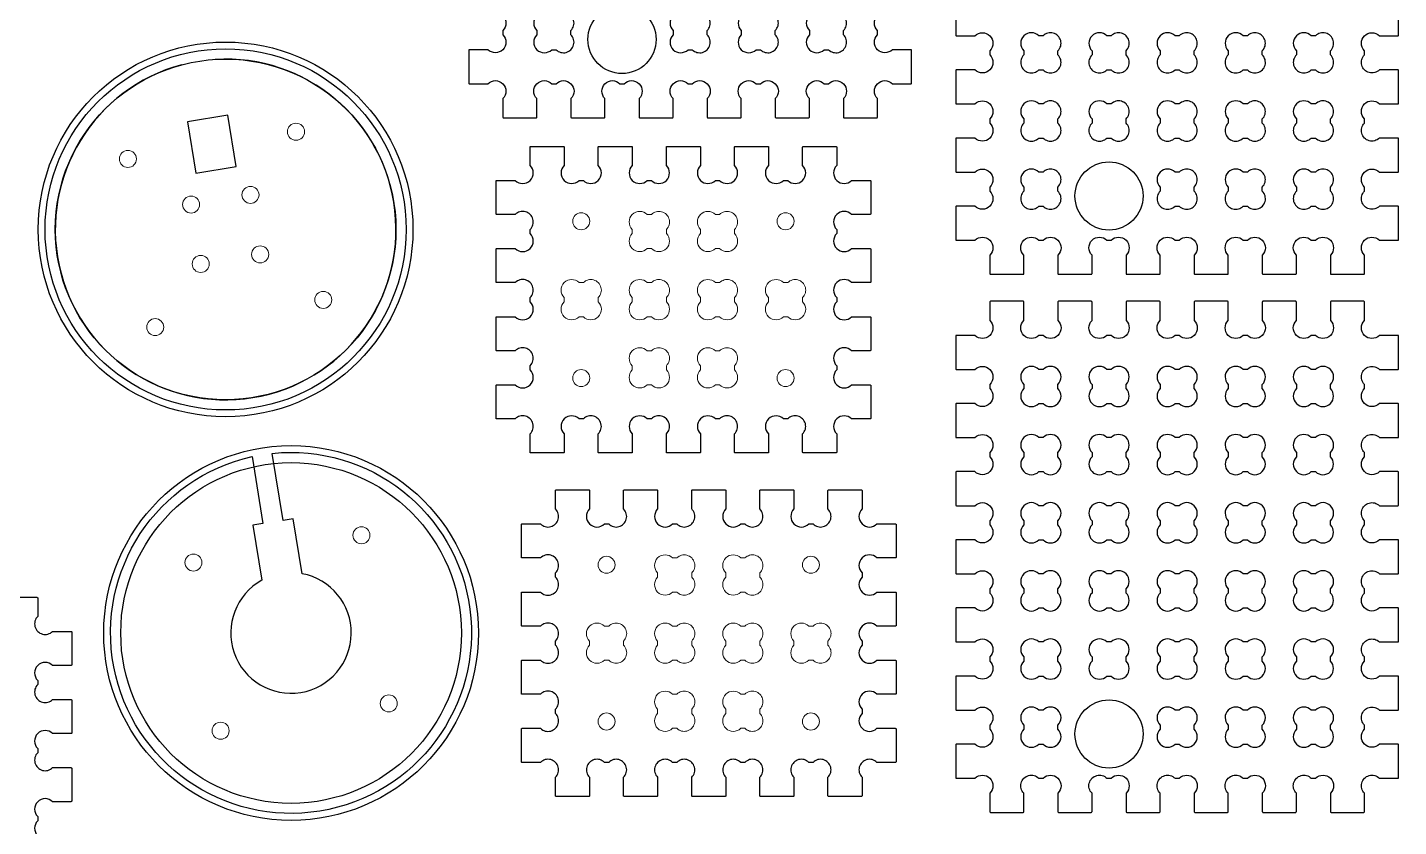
# Model space of a CAD drawing. Header units: millimetres. Extents: x -127 to 554, y -606 to 1045.
# Drawn here: x 197.7 to 399, y 246.5 to 363.8 of the extents above; entities that cross this region are included whole.
import ezdxf

# ---------------------------------------------------------------- set-up
doc = ezdxf.new("R2010")
doc.units = ezdxf.units.MM
doc.layers.get('0').update_dxf_attribs({"lineweight": 25})
doc.layers.add('grav1.5mm', color=4, linetype='Continuous')
doc.layers.add('grav2.5mm', color=3, linetype='Continuous')
doc.layers.add('holes', color=1, linetype='Continuous', lineweight=0)

# ---------------------------------------------------------------- blocks, each defined once
blk = doc.blocks.new('*U22')
at = {"flags": 128}
blk.add_lwpolyline([(-22.5, 19.69), (-22.5, 22.4, -0.414214), (-22.4, 22.5), (-17.6, 22.5, -0.414214), (-17.5, 22.4), (-17.5, 19.69, 1), (-15.31, 17.5), (-14.69, 17.5, 1), (-12.5, 19.69), (-12.5, 22.4, -0.414214), (-12.4, 22.5), (-7.6, 22.5, -0.414214), (-7.5, 22.4), (-7.5, 19.69, 1), (-5.31, 17.5), (-4.69, 17.5, 1), (-2.5, 19.69), (-2.5, 22.4, -0.414214), (-2.4, 22.5), (2.4, 22.5, -0.414214), (2.5, 22.4), (2.5, 19.69, 1), (4.69, 17.5), (5.31, 17.5, 1), (7.5, 19.69), (7.5, 22.4, -0.414214), (7.6, 22.5), (12.4, 22.5, -0.414214), (12.5, 22.4), (12.5, 19.69, 1), (14.69, 17.5), (15.31, 17.5, 1), (17.5, 19.69), (17.5, 22.4, -0.414214), (17.6, 22.5), (22.4, 22.5, -0.414214), (22.5, 22.4), (22.5, 19.69, 1), (24.69, 17.5), (27.4, 17.5, -0.414214), (27.5, 17.4), (27.5, 12.6, -0.414214), (27.4, 12.5), (24.69, 12.5, 1), (22.5, 10.31), (22.5, 9.69, 1), (24.69, 7.5), (27.4, 7.5, -0.414214), (27.5, 7.4), (27.5, 2.6, -0.414214), (27.4, 2.5), (24.69, 2.5, 1), (22.5, 0.31), (22.5, -0.31, 1), (24.69, -2.5), (27.4, -2.5, -0.414214), (27.5, -2.6), (27.5, -7.4, -0.414214), (27.4, -7.5), (24.69, -7.5, 1), (22.5, -9.69), (22.5, -10.31, 1), (24.69, -12.5), (27.4, -12.5, -0.414214), (27.5, -12.6), (27.5, -17.4, -0.414214), (27.4, -17.5), (24.69, -17.5, 1), (22.5, -19.69), (22.5, -22.4, -0.414214), (22.4, -22.5), (17.6, -22.5, -0.414214), (17.5, -22.4), (17.5, -19.69, 1), (15.31, -17.5), (14.69, -17.5, 1), (12.5, -19.69), (12.5, -22.4, -0.414214), (12.4, -22.5), (7.6, -22.5, -0.414214), (7.5, -22.4), (7.5, -19.69, 1), (5.31, -17.5), (4.69, -17.5, 1), (2.5, -19.69), (2.5, -22.4, -0.414214), (2.4, -22.5), (-2.4, -22.5, -0.414214), (-2.5, -22.4), (-2.5, -19.69, 1), (-4.69, -17.5), (-5.31, -17.5, 1), (-7.5, -19.69), (-7.5, -22.4, -0.414214), (-7.6, -22.5), (-12.4, -22.5, -0.414214), (-12.5, -22.4), (-12.5, -19.69, 1), (-14.69, -17.5), (-15.31, -17.5, 1), (-17.5, -19.69), (-17.5, -22.4, -0.414214), (-17.6, -22.5), (-22.4, -22.5, -0.414214), (-22.5, -22.4), (-22.5, -19.69, 1), (-24.69, -17.5), (-27.4, -17.5, -0.414214), (-27.5, -17.4), (-27.5, -12.6, -0.414214), (-27.4, -12.5), (-24.69, -12.5, 1), (-22.5, -10.31), (-22.5, -9.69, 1), (-24.69, -7.5), (-27.4, -7.5, -0.414214), (-27.5, -7.4), (-27.5, -2.6, -0.414214), (-27.4, -2.5), (-24.69, -2.5, 1), (-22.5, -0.31), (-22.5, 0.31, 1), (-24.69, 2.5), (-27.4, 2.5, -0.414214), (-27.5, 2.6), (-27.5, 7.4, -0.414214), (-27.4, 7.5), (-24.69, 7.5, 1), (-22.5, 9.69), (-22.5, 10.31, 1), (-24.69, 12.5), (-27.4, 12.5, -0.414214), (-27.5, 12.6), (-27.5, 17.4, -0.414214), (-27.4, 17.5), (-24.69, 17.5, 1), (-22.5, 19.69)], format="xyb", dxfattribs=at)
at = {"layer": 'holes', "flags": 128}
for points in [[(-12.5, 10.31), (-11.82, 10.99, 1), (-14.01, 13.18), (-14.69, 12.5), (-15.31, 12.5, 1), (-17.5, 10.31), (-17.5, 9.69), (-18.18, 9.01, 1), (-15.99, 6.82), (-15.31, 7.5), (-14.69, 7.5, 1), (-12.5, 9.69), (-12.5, 10.31)], [(-2.5, 10.31), (-1.82, 10.99, 1), (-4.01, 13.18), (-4.69, 12.5), (-5.31, 12.5, 1), (-7.5, 10.31), (-7.5, 9.69), (-8.18, 9.01, 1), (-5.99, 6.82), (-5.31, 7.5), (-4.69, 7.5, 1), (-2.5, 9.69), (-2.5, 10.31)], [(7.5, 10.31), (8.18, 10.99, 1), (5.99, 13.18), (5.31, 12.5), (4.69, 12.5, 1), (2.5, 10.31), (2.5, 9.69), (1.82, 9.01, 1), (4.01, 6.82), (4.69, 7.5), (5.31, 7.5, 1), (7.5, 9.69), (7.5, 10.31)], [(17.5, 10.31), (18.18, 10.99, 1), (15.99, 13.18), (15.31, 12.5), (14.69, 12.5, 1), (12.5, 10.31), (12.5, 9.69), (11.82, 9.01, 1), (14.01, 6.82), (14.69, 7.5), (15.31, 7.5, 1), (17.5, 9.69), (17.5, 10.31)], [(-12.5, 0.31), (-11.82, 0.99, 1), (-14.01, 3.18), (-14.69, 2.5), (-15.31, 2.5, 1), (-17.5, 0.31), (-17.5, -0.31), (-18.18, -0.99, 1), (-15.99, -3.18), (-15.31, -2.5), (-14.69, -2.5, 1), (-12.5, -0.31), (-12.5, 0.31)], [(-2.5, 0.31), (-1.82, 0.99, 1), (-4.01, 3.18), (-4.69, 2.5), (-5.31, 2.5, 1), (-7.5, 0.31), (-7.5, -0.31), (-8.18, -0.99, 1), (-5.99, -3.18), (-5.31, -2.5), (-4.69, -2.5, 1), (-2.5, -0.31), (-2.5, 0.31)], [(7.5, 0.31), (8.18, 0.99, 1), (5.99, 3.18), (5.31, 2.5), (4.69, 2.5, 1), (2.5, 0.31), (2.5, -0.31), (1.82, -0.99, 1), (4.01, -3.18), (4.69, -2.5), (5.31, -2.5, 1), (7.5, -0.31), (7.5, 0.31)], [(17.5, 0.31), (18.18, 0.99, 1), (15.99, 3.18), (15.31, 2.5), (14.69, 2.5, 1), (12.5, 0.31), (12.5, -0.31), (11.82, -0.99, 1), (14.01, -3.18), (14.69, -2.5), (15.31, -2.5, 1), (17.5, -0.31), (17.5, 0.31)], [(-12.5, -9.69), (-11.82, -9.01, 1), (-14.01, -6.82), (-14.69, -7.5), (-15.31, -7.5, 1), (-17.5, -9.69), (-17.5, -10.31), (-18.18, -10.99, 1), (-15.99, -13.18), (-15.31, -12.5), (-14.69, -12.5, 1), (-12.5, -10.31), (-12.5, -9.69)], [(-2.5, -9.69), (-1.82, -9.01, 1), (-4.01, -6.82), (-4.69, -7.5), (-5.31, -7.5, 1), (-7.5, -9.69), (-7.5, -10.31), (-8.18, -10.99, 1), (-5.99, -13.18), (-5.31, -12.5), (-4.69, -12.5, 1), (-2.5, -10.31), (-2.5, -9.69)], [(7.5, -9.69), (8.18, -9.01, 1), (5.99, -6.82), (5.31, -7.5), (4.69, -7.5, 1), (2.5, -9.69), (2.5, -10.31), (1.82, -10.99, 1), (4.01, -13.18), (4.69, -12.5), (5.31, -12.5, 1), (7.5, -10.31), (7.5, -9.69)], [(17.5, -9.69), (18.18, -9.01, 1), (15.99, -6.82), (15.31, -7.5), (14.69, -7.5, 1), (12.5, -9.69), (12.5, -10.31), (11.82, -10.99, 1), (14.01, -13.18), (14.69, -12.5), (15.31, -12.5, 1), (17.5, -10.31), (17.5, -9.69)]]:
    blk.add_lwpolyline(points, format="xyb", dxfattribs=at)
blk = doc.blocks.new('*U23')
at = {"color": 0, "linetype": 'ByBlock', "lineweight": -2, "transparency": 16777216}
for p in [(0, 93.49), (0, 46.74), (0, 0)]:
    blk.add_blockref('*U22', p, dxfattribs=at)
blk = doc.blocks.new('*U37')
at = {"flags": 128}
for points in [[(12.5, -37.4, 0.414214), (12.6, -37.5), (17.4, -37.5, 0.414214), (17.5, -37.4), (17.5, -34.69, -1), (19.69, -32.5), (20.31, -32.5, -1), (22.5, -34.69), (22.5, -37.4, 0.414214), (22.6, -37.5), (27.4, -37.5, 0.414214), (27.5, -37.4), (27.5, -34.69, -1), (29.69, -32.5), (32.4, -32.5, 0.414214), (32.5, -32.4), (32.5, -27.6, 0.414214), (32.4, -27.5), (29.69, -27.5, -1), (27.5, -25.31), (27.5, -24.69, -1), (29.69, -22.5), (32.4, -22.5, 0.414214), (32.5, -22.4), (32.5, -17.6, 0.414214), (32.4, -17.5), (29.69, -17.5, -1), (27.5, -15.31), (27.5, -14.69, -1), (29.69, -12.5), (32.4, -12.5, 0.414214), (32.5, -12.4), (32.5, -7.6, 0.414214), (32.4, -7.5), (29.69, -7.5, -1), (27.5, -5.31), (27.5, -4.69, -1), (29.69, -2.5), (32.4, -2.5, 0.414214), (32.5, -2.4), (32.5, 2.4, 0.414214), (32.4, 2.5), (29.69, 2.5, -1), (27.5, 4.69), (27.5, 5.31, -1), (29.69, 7.5), (32.4, 7.5, 0.414214), (32.5, 7.6), (32.5, 12.4, 0.414214), (32.4, 12.5), (29.69, 12.5, -1), (27.5, 14.69), (27.5, 15.31, -1), (29.69, 17.5), (32.4, 17.5, 0.414214), (32.5, 17.6), (32.5, 22.4, 0.414214), (32.4, 22.5), (29.69, 22.5, -1), (27.5, 24.69), (27.5, 25.31, -1), (29.69, 27.5), (32.4, 27.5, 0.414214), (32.5, 27.6), (32.5, 32.4, 0.414214), (32.4, 32.5), (29.69, 32.5, -1), (27.5, 34.69), (27.5, 37.4, 0.414214), (27.4, 37.5), (22.6, 37.5, 0.414214), (22.5, 37.4), (22.5, 34.69, -1), (20.31, 32.5), (19.69, 32.5, -1), (17.5, 34.69), (17.5, 37.4, 0.414214), (17.4, 37.5), (12.6, 37.5, 0.414214), (12.5, 37.4), (12.5, 34.69, -1), (10.31, 32.5), (9.69, 32.5, -1), (7.5, 34.69), (7.5, 37.4, 0.414214), (7.4, 37.5), (2.6, 37.5, 0.414214), (2.5, 37.4), (2.5, 34.69, -1), (0.31, 32.5), (-0.31, 32.5, -1), (-2.5, 34.69), (-2.5, 37.4, 0.414214), (-2.6, 37.5), (-7.4, 37.5, 0.414214), (-7.5, 37.4), (-7.5, 34.69, -1), (-9.69, 32.5), (-10.31, 32.5, -1), (-12.5, 34.69), (-12.5, 37.4, 0.414214), (-12.6, 37.5), (-17.4, 37.5, 0.414214), (-17.5, 37.4), (-17.5, 34.69, -1), (-19.69, 32.5), (-20.31, 32.5, -1), (-22.5, 34.69), (-22.5, 37.4, 0.414214), (-22.6, 37.5), (-27.4, 37.5, 0.414214), (-27.5, 37.4), (-27.5, 34.69, -1), (-29.69, 32.5), (-32.4, 32.5, 0.414214), (-32.5, 32.4), (-32.5, 27.6, 0.414214), (-32.4, 27.5), (-29.69, 27.5, -1), (-27.5, 25.31), (-27.5, 24.69, -1), (-29.69, 22.5), (-32.4, 22.5, 0.414214), (-32.5, 22.4), (-32.5, 17.6, 0.414214), (-32.4, 17.5), (-29.69, 17.5, -1), (-27.5, 15.31), (-27.5, 14.69, -1), (-29.69, 12.5), (-32.4, 12.5, 0.414214), (-32.5, 12.4), (-32.5, 7.6, 0.414214), (-32.4, 7.5), (-29.69, 7.5, -1), (-27.5, 5.31), (-27.5, 4.69, -1), (-29.69, 2.5), (-32.4, 2.5, 0.414214), (-32.5, 2.4), (-32.5, -2.4, 0.414214), (-32.4, -2.5), (-29.69, -2.5, -1), (-27.5, -4.69), (-27.5, -5.31, -1), (-29.69, -7.5), (-32.4, -7.5, 0.414214), (-32.5, -7.6), (-32.5, -12.4, 0.414214), (-32.4, -12.5), (-29.69, -12.5, -1), (-27.5, -14.69), (-27.5, -15.31, -1), (-29.69, -17.5), (-32.4, -17.5, 0.414214), (-32.5, -17.6), (-32.5, -22.4, 0.414214), (-32.4, -22.5), (-29.69, -22.5, -1), (-27.5, -24.69), (-27.5, -25.31, -1), (-29.69, -27.5), (-32.4, -27.5, 0.414214), (-32.5, -27.6), (-32.5, -32.4, 0.414214), (-32.4, -32.5), (-29.69, -32.5, -1), (-27.5, -34.69), (-27.5, -37.4, 0.414214), (-27.4, -37.5), (-22.6, -37.5, 0.414214), (-22.5, -37.4), (-22.5, -34.69, -1), (-20.31, -32.5), (-19.69, -32.5, -1), (-17.5, -34.69), (-17.5, -37.4, 0.414214), (-17.4, -37.5), (-12.6, -37.5, 0.414214), (-12.5, -37.4), (-12.5, -34.69, -1), (-10.31, -32.5), (-9.69, -32.5, -1), (-7.5, -34.69), (-7.5, -37.4, 0.414214), (-7.4, -37.5), (-2.6, -37.5, 0.414214), (-2.5, -37.4), (-2.5, -34.69, -1), (-0.31, -32.5), (0.31, -32.5, -1), (2.5, -34.69), (2.5, -37.4, 0.414214), (2.6, -37.5), (7.4, -37.5, 0.414214), (7.5, -37.4), (7.5, -34.69, -1), (9.69, -32.5), (10.31, -32.5, -1), (12.5, -34.69), (12.5, -37.4)], [(-19.69, 22.5, 1), (-17.5, 24.69), (-17.5, 25.31, 1), (-19.69, 27.5), (-20.31, 27.5, 1), (-22.5, 25.31), (-22.5, 24.69, 1), (-20.31, 22.5), (-19.69, 22.5)], [(-9.69, 22.5, 1), (-7.5, 24.69), (-7.5, 25.31, 1), (-9.69, 27.5), (-10.31, 27.5, 1), (-12.5, 25.31), (-12.5, 24.69, 1), (-10.31, 22.5), (-9.69, 22.5)], [(0.31, 22.5, 1), (2.5, 24.69), (2.5, 25.31, 1), (0.31, 27.5), (-0.31, 27.5, 1), (-2.5, 25.31), (-2.5, 24.69, 1), (-0.31, 22.5), (0.31, 22.5)], [(10.31, 22.5, 1), (12.5, 24.69), (12.5, 25.31, 1), (10.31, 27.5), (9.69, 27.5, 1), (7.5, 25.31), (7.5, 24.69, 1), (9.69, 22.5), (10.31, 22.5)], [(20.31, 22.5, 1), (22.5, 24.69), (22.5, 25.31, 1), (20.31, 27.5), (19.69, 27.5, 1), (17.5, 25.31), (17.5, 24.69, 1), (19.69, 22.5), (20.31, 22.5)], [(-19.69, 12.5, 1), (-17.5, 14.69), (-17.5, 15.31, 1), (-19.69, 17.5), (-20.31, 17.5, 1), (-22.5, 15.31), (-22.5, 14.69, 1), (-20.31, 12.5), (-19.69, 12.5)], [(-9.69, 12.5, 1), (-7.5, 14.69), (-7.5, 15.31, 1), (-9.69, 17.5), (-10.31, 17.5, 1), (-12.5, 15.31), (-12.5, 14.69, 1), (-10.31, 12.5), (-9.69, 12.5)], [(0.31, 12.5, 1), (2.5, 14.69), (2.5, 15.31, 1), (0.31, 17.5), (-0.31, 17.5, 1), (-2.5, 15.31), (-2.5, 14.69, 1), (-0.31, 12.5), (0.31, 12.5)], [(10.31, 12.5, 1), (12.5, 14.69), (12.5, 15.31, 1), (10.31, 17.5), (9.69, 17.5, 1), (7.5, 15.31), (7.5, 14.69, 1), (9.69, 12.5), (10.31, 12.5)], [(20.31, 12.5, 1), (22.5, 14.69), (22.5, 15.31, 1), (20.31, 17.5), (19.69, 17.5, 1), (17.5, 15.31), (17.5, 14.69, 1), (19.69, 12.5), (20.31, 12.5)], [(-19.69, 2.5, 1), (-17.5, 4.69), (-17.5, 5.31, 1), (-19.69, 7.5), (-20.31, 7.5, 1), (-22.5, 5.31), (-22.5, 4.69, 1), (-20.31, 2.5), (-19.69, 2.5)], [(-9.69, 2.5, 1), (-7.5, 4.69), (-7.5, 5.31, 1), (-9.69, 7.5), (-10.31, 7.5, 1), (-12.5, 5.31), (-12.5, 4.69, 1), (-10.31, 2.5), (-9.69, 2.5)], [(0.31, 2.5, 1), (2.5, 4.69), (2.5, 5.31, 1), (0.31, 7.5), (-0.31, 7.5, 1), (-2.5, 5.31), (-2.5, 4.69, 1), (-0.31, 2.5), (0.31, 2.5)], [(10.31, 2.5, 1), (12.5, 4.69), (12.5, 5.31, 1), (10.31, 7.5), (9.69, 7.5, 1), (7.5, 5.31), (7.5, 4.69, 1), (9.69, 2.5), (10.31, 2.5)], [(20.31, 2.5, 1), (22.5, 4.69), (22.5, 5.31, 1), (20.31, 7.5), (19.69, 7.5, 1), (17.5, 5.31), (17.5, 4.69, 1), (19.69, 2.5), (20.31, 2.5)], [(-19.69, -7.5, 1), (-17.5, -5.31), (-17.5, -4.69, 1), (-19.69, -2.5), (-20.31, -2.5, 1), (-22.5, -4.69), (-22.5, -5.31, 1), (-20.31, -7.5), (-19.69, -7.5)], [(-9.69, -7.5, 1), (-7.5, -5.31), (-7.5, -4.69, 1), (-9.69, -2.5), (-10.31, -2.5, 1), (-12.5, -4.69), (-12.5, -5.31, 1), (-10.31, -7.5), (-9.69, -7.5)], [(0.31, -7.5, 1), (2.5, -5.31), (2.5, -4.69, 1), (0.31, -2.5), (-0.31, -2.5, 1), (-2.5, -4.69), (-2.5, -5.31, 1), (-0.31, -7.5), (0.31, -7.5)], [(10.31, -7.5, 1), (12.5, -5.31), (12.5, -4.69, 1), (10.31, -2.5), (9.69, -2.5, 1), (7.5, -4.69), (7.5, -5.31, 1), (9.69, -7.5), (10.31, -7.5)], [(20.31, -7.5, 1), (22.5, -5.31), (22.5, -4.69, 1), (20.31, -2.5), (19.69, -2.5, 1), (17.5, -4.69), (17.5, -5.31, 1), (19.69, -7.5), (20.31, -7.5)], [(-19.69, -17.5, 1), (-17.5, -15.31), (-17.5, -14.69, 1), (-19.69, -12.5), (-20.31, -12.5, 1), (-22.5, -14.69), (-22.5, -15.31, 1), (-20.31, -17.5), (-19.69, -17.5)], [(-9.69, -17.5, 1), (-7.5, -15.31), (-7.5, -14.69, 1), (-9.69, -12.5), (-10.31, -12.5, 1), (-12.5, -14.69), (-12.5, -15.31, 1), (-10.31, -17.5), (-9.69, -17.5)], [(0.31, -17.5, 1), (2.5, -15.31), (2.5, -14.69, 1), (0.31, -12.5), (-0.31, -12.5, 1), (-2.5, -14.69), (-2.5, -15.31, 1), (-0.31, -17.5), (0.31, -17.5)], [(10.31, -17.5, 1), (12.5, -15.31), (12.5, -14.69, 1), (10.31, -12.5), (9.69, -12.5, 1), (7.5, -14.69), (7.5, -15.31, 1), (9.69, -17.5), (10.31, -17.5)], [(20.31, -17.5, 1), (22.5, -15.31), (22.5, -14.69, 1), (20.31, -12.5), (19.69, -12.5, 1), (17.5, -14.69), (17.5, -15.31, 1), (19.69, -17.5), (20.31, -17.5)], [(-19.69, -27.5, 1), (-17.5, -25.31), (-17.5, -24.69, 1), (-19.69, -22.5), (-20.31, -22.5, 1), (-22.5, -24.69), (-22.5, -25.31, 1), (-20.31, -27.5), (-19.69, -27.5)], [(0.31, -27.5, 1), (2.5, -25.31), (2.5, -24.69, 1), (0.31, -22.5), (-0.31, -22.5, 1), (-2.5, -24.69), (-2.5, -25.31, 1), (-0.31, -27.5), (0.31, -27.5)], [(10.31, -27.5, 1), (12.5, -25.31), (12.5, -24.69, 1), (10.31, -22.5), (9.69, -22.5, 1), (7.5, -24.69), (7.5, -25.31, 1), (9.69, -27.5), (10.31, -27.5)], [(20.31, -27.5, 1), (22.5, -25.31), (22.5, -24.69, 1), (20.31, -22.5), (19.69, -22.5, 1), (17.5, -24.69), (17.5, -25.31, 1), (19.69, -27.5), (20.31, -27.5)]]:
    blk.add_lwpolyline(points, format="xyb", dxfattribs=at)
blk.add_circle((-10, -26), 5)
blk = doc.blocks.new('*U38')
at = {"color": 0, "linetype": 'ByBlock', "lineweight": -2, "transparency": 16777216}
blk.add_blockref('*U37', (0, 0), dxfattribs=at)

msp = doc.modelspace()

# ---------------------------------------------------------------- linework, layer by layer
at = {"flags": 128}
for points in [[(333.95, 367.49), (333.95, 362.69, 0.414214), (334.05, 362.59), (336.76, 362.59, -1), (338.95, 360.4), (338.95, 359.79, -1), (336.76, 357.59), (334.05, 357.59, 0.414214), (333.95, 357.49), (333.95, 352.69, 0.414214), (334.05, 352.59), (336.76, 352.59, -1), (338.95, 350.4), (338.95, 349.79, -1), (336.76, 347.59), (334.05, 347.59, 0.414214), (333.95, 347.49), (333.95, 342.69, 0.414214), (334.05, 342.59), (336.76, 342.59, -1), (338.95, 340.4), (338.95, 339.79, -1), (336.76, 337.59), (334.05, 337.59, 0.414214), (333.95, 337.49), (333.95, 332.69, 0.414214), (334.05, 332.59), (336.76, 332.59, -1), (338.95, 330.4), (338.95, 327.69, 0.414214), (339.05, 327.59), (343.85, 327.59, 0.414214), (343.95, 327.69), (343.95, 330.4, -1), (346.14, 332.59), (346.76, 332.59, -1), (348.95, 330.4), (348.95, 327.69, 0.414214), (349.05, 327.59), (353.85, 327.59, 0.414214), (353.95, 327.69), (353.95, 330.4, -1), (356.14, 332.59), (356.76, 332.59, -1), (358.95, 330.4), (358.95, 327.69, 0.414214), (359.05, 327.59), (363.85, 327.59, 0.414214), (363.95, 327.69), (363.95, 330.4, -1), (366.14, 332.59), (366.76, 332.59, -1), (368.95, 330.4), (368.95, 327.69, 0.414214), (369.05, 327.59), (373.85, 327.59, 0.414214), (373.95, 327.69), (373.95, 330.4, -1), (376.14, 332.59), (376.76, 332.59, -1), (378.95, 330.4), (378.95, 327.69)], [(378.95, 327.69, 0.414214), (379.05, 327.59), (383.85, 327.59, 0.414214), (383.95, 327.69), (383.95, 330.4, -1), (386.14, 332.59), (386.76, 332.59, -1), (388.95, 330.4), (388.95, 327.69, 0.414214), (389.05, 327.59), (393.85, 327.59, 0.414214), (393.95, 327.69), (393.95, 330.4, -1), (396.14, 332.59), (398.85, 332.59, 0.414214), (398.95, 332.69), (398.95, 337.49, 0.414214), (398.85, 337.59), (396.14, 337.59, -1), (393.95, 339.79), (393.95, 340.4, -1), (396.14, 342.59), (398.85, 342.59, 0.414214), (398.95, 342.69), (398.95, 347.49, 0.414214), (398.85, 347.59), (396.14, 347.59, -1), (393.95, 349.79), (393.95, 350.4, -1), (396.14, 352.59), (398.85, 352.59, 0.414214), (398.95, 352.69), (398.95, 357.49, 0.414214), (398.85, 357.59), (396.14, 357.59, -1), (393.95, 359.79), (393.95, 360.4, -1), (396.14, 362.59), (398.85, 362.59, 0.414214), (398.95, 362.69), (398.95, 367.49, 0.414214)], [(346.76, 357.59, 1), (348.95, 359.79), (348.95, 360.4, 1), (346.76, 362.59), (346.14, 362.59, 1), (343.95, 360.4), (343.95, 359.79, 1), (346.14, 357.59), (346.76, 357.59)], [(356.76, 357.59, 1), (358.95, 359.79), (358.95, 360.4, 1), (356.76, 362.59), (356.14, 362.59, 1), (353.95, 360.4), (353.95, 359.79, 1), (356.14, 357.59), (356.76, 357.59)], [(366.76, 357.59, 1), (368.95, 359.79), (368.95, 360.4, 1), (366.76, 362.59), (366.14, 362.59, 1), (363.95, 360.4), (363.95, 359.79, 1), (366.14, 357.59), (366.76, 357.59)], [(376.76, 357.59, 1), (378.95, 359.79), (378.95, 360.4, 1), (376.76, 362.59), (376.14, 362.59, 1), (373.95, 360.4), (373.95, 359.79, 1), (376.14, 357.59), (376.76, 357.59)], [(386.76, 357.59, 1), (388.95, 359.79), (388.95, 360.4, 1), (386.76, 362.59), (386.14, 362.59, 1), (383.95, 360.4), (383.95, 359.79, 1), (386.14, 357.59), (386.76, 357.59)], [(346.76, 347.59, 1), (348.95, 349.79), (348.95, 350.4, 1), (346.76, 352.59), (346.14, 352.59, 1), (343.95, 350.4), (343.95, 349.79, 1), (346.14, 347.59), (346.76, 347.59)], [(356.76, 347.59, 1), (358.95, 349.79), (358.95, 350.4, 1), (356.76, 352.59), (356.14, 352.59, 1), (353.95, 350.4), (353.95, 349.79, 1), (356.14, 347.59), (356.76, 347.59)], [(366.76, 347.59, 1), (368.95, 349.79), (368.95, 350.4, 1), (366.76, 352.59), (366.14, 352.59, 1), (363.95, 350.4), (363.95, 349.79, 1), (366.14, 347.59), (366.76, 347.59)], [(376.76, 347.59, 1), (378.95, 349.79), (378.95, 350.4, 1), (376.76, 352.59), (376.14, 352.59, 1), (373.95, 350.4), (373.95, 349.79, 1), (376.14, 347.59), (376.76, 347.59)], [(386.76, 347.59, 1), (388.95, 349.79), (388.95, 350.4, 1), (386.76, 352.59), (386.14, 352.59, 1), (383.95, 350.4), (383.95, 349.79, 1), (386.14, 347.59), (386.76, 347.59)], [(271.47, 343.56), (271.47, 346.27, -0.414214), (271.57, 346.37), (276.37, 346.37, -0.414214), (276.47, 346.27), (276.47, 343.56, 1), (278.66, 341.37), (279.28, 341.37, 1), (281.47, 343.56), (281.47, 346.27, -0.414214), (281.57, 346.37), (286.37, 346.37, -0.414214), (286.47, 346.27), (286.47, 343.56, 1), (288.66, 341.37), (289.28, 341.37, 1), (291.47, 343.56), (291.47, 346.27, -0.414214), (291.57, 346.37), (296.37, 346.37, -0.414214), (296.47, 346.27), (296.47, 343.56, 1), (298.66, 341.37), (299.28, 341.37, 1), (301.47, 343.56), (301.47, 346.27, -0.414214), (301.57, 346.37), (306.37, 346.37, -0.414214), (306.47, 346.27), (306.47, 343.56, 1), (308.66, 341.37), (309.28, 341.37, 1), (311.47, 343.56), (311.47, 346.27, -0.414214), (311.57, 346.37), (316.37, 346.37, -0.414214), (316.47, 346.27), (316.47, 343.56, 1), (318.66, 341.37), (321.37, 341.37, -0.414214), (321.47, 341.27), (321.47, 336.47, -0.414214), (321.37, 336.37), (318.66, 336.37, 1), (316.47, 334.18), (316.47, 333.56, 1), (318.66, 331.37), (321.37, 331.37, -0.414214), (321.47, 331.27), (321.47, 326.47, -0.414214), (321.37, 326.37), (318.66, 326.37, 1), (316.47, 324.18), (316.47, 323.56, 1), (318.66, 321.37), (321.37, 321.37, -0.414214), (321.47, 321.27), (321.47, 316.47, -0.414214), (321.37, 316.37), (318.66, 316.37, 1), (316.47, 314.18), (316.47, 313.56, 1), (318.66, 311.37), (321.37, 311.37, -0.414214), (321.47, 311.27), (321.47, 306.47, -0.414214), (321.37, 306.37), (318.66, 306.37, 1), (316.47, 304.18), (316.47, 301.47, -0.414214), (316.37, 301.37), (311.57, 301.37, -0.414214), (311.47, 301.47), (311.47, 304.18, 1), (309.28, 306.37), (308.66, 306.37, 1), (306.47, 304.18), (306.47, 301.47, -0.414214), (306.37, 301.37), (301.57, 301.37, -0.414214), (301.47, 301.47), (301.47, 304.18, 1), (299.28, 306.37), (298.66, 306.37, 1), (296.47, 304.18), (296.47, 301.47, -0.414214), (296.37, 301.37), (291.57, 301.37, -0.414214), (291.47, 301.47), (291.47, 304.18, 1), (289.28, 306.37), (288.66, 306.37, 1), (286.47, 304.18), (286.47, 301.47, -0.414214), (286.37, 301.37), (281.57, 301.37, -0.414214), (281.47, 301.47), (281.47, 304.18, 1), (279.28, 306.37), (278.66, 306.37, 1), (276.47, 304.18), (276.47, 301.47, -0.414214), (276.37, 301.37), (271.57, 301.37, -0.414214), (271.47, 301.47), (271.47, 304.18, 1), (269.28, 306.37), (266.57, 306.37, -0.414214), (266.47, 306.47), (266.47, 311.27, -0.414214), (266.57, 311.37), (269.28, 311.37, 1), (271.47, 313.56), (271.47, 314.18, 1), (269.28, 316.37), (266.57, 316.37, -0.414214), (266.47, 316.47), (266.47, 321.27, -0.414214), (266.57, 321.37), (269.28, 321.37, 1), (271.47, 323.56), (271.47, 324.18, 1), (269.28, 326.37), (266.57, 326.37, -0.414214), (266.47, 326.47), (266.47, 331.27, -0.414214), (266.57, 331.37), (269.28, 331.37, 1), (271.47, 333.56), (271.47, 334.18, 1), (269.28, 336.37), (266.57, 336.37, -0.414214), (266.47, 336.47), (266.47, 341.27, -0.414214), (266.57, 341.37), (269.28, 341.37, 1), (271.47, 343.56)], [(346.76, 337.59, 1), (348.95, 339.79), (348.95, 340.4, 1), (346.76, 342.59), (346.14, 342.59, 1), (343.95, 340.4), (343.95, 339.79, 1), (346.14, 337.59), (346.76, 337.59)], [(366.76, 337.59, 1), (368.95, 339.79), (368.95, 340.4, 1), (366.76, 342.59), (366.14, 342.59, 1), (363.95, 340.4), (363.95, 339.79, 1), (366.14, 337.59), (366.76, 337.59)], [(376.76, 337.59, 1), (378.95, 339.79), (378.95, 340.4, 1), (376.76, 342.59), (376.14, 342.59, 1), (373.95, 340.4), (373.95, 339.79, 1), (376.14, 337.59), (376.76, 337.59)], [(386.76, 337.59, 1), (388.95, 339.79), (388.95, 340.4, 1), (386.76, 342.59), (386.14, 342.59, 1), (383.95, 340.4), (383.95, 339.79, 1), (386.14, 337.59), (386.76, 337.59)], [(378.95, 248.73, 0.414214), (379.05, 248.63), (383.85, 248.63, 0.414214), (383.95, 248.73), (383.95, 251.43, -1), (386.14, 253.63), (386.76, 253.63, -1), (388.95, 251.43), (388.95, 248.73, 0.414214), (389.05, 248.63), (393.85, 248.63, 0.414214), (393.95, 248.73), (393.95, 251.43, -1), (396.14, 253.63), (398.85, 253.63, 0.414214), (398.95, 253.73), (398.95, 258.53, 0.414214), (398.85, 258.63), (396.14, 258.63, -1), (393.95, 260.82), (393.95, 261.43, -1), (396.14, 263.63), (398.85, 263.63, 0.414214), (398.95, 263.73), (398.95, 268.53, 0.414214), (398.85, 268.63), (396.14, 268.63, -1), (393.95, 270.82), (393.95, 271.43, -1), (396.14, 273.63), (398.85, 273.63, 0.414214), (398.95, 273.73), (398.95, 278.53, 0.414214), (398.85, 278.63), (396.14, 278.63, -1), (393.95, 280.82), (393.95, 281.43, -1), (396.14, 283.63), (398.85, 283.63, 0.414214), (398.95, 283.73), (398.95, 288.53, 0.414214), (398.85, 288.63), (396.14, 288.63, -1), (393.95, 290.82), (393.95, 291.43, -1), (396.14, 293.63), (398.85, 293.63, 0.414214), (398.95, 293.73), (398.95, 298.53, 0.414214), (398.85, 298.63), (396.14, 298.63, -1), (393.95, 300.82), (393.95, 301.43, -1), (396.14, 303.63), (398.85, 303.63, 0.414214), (398.95, 303.73), (398.95, 308.53, 0.414214), (398.85, 308.63), (396.14, 308.63, -1), (393.95, 310.82), (393.95, 311.43, -1), (396.14, 313.63), (398.85, 313.63, 0.414214), (398.95, 313.73), (398.95, 318.53, 0.414214), (398.85, 318.63), (396.14, 318.63, -1), (393.95, 320.82), (393.95, 323.53, 0.414214), (393.85, 323.63), (389.05, 323.63, 0.414214), (388.95, 323.53), (388.95, 320.82, -1), (386.76, 318.63), (386.14, 318.63, -1), (383.95, 320.82), (383.95, 323.53, 0.414214), (383.85, 323.63), (379.05, 323.63, 0.414214), (378.95, 323.53), (378.95, 320.82, -1), (376.76, 318.63), (376.14, 318.63, -1), (373.95, 320.82), (373.95, 323.53, 0.414214), (373.85, 323.63), (369.05, 323.63, 0.414214), (368.95, 323.53), (368.95, 320.82, -1), (366.76, 318.63), (366.14, 318.63, -1), (363.95, 320.82), (363.95, 323.53, 0.414214), (363.85, 323.63), (359.05, 323.63, 0.414214), (358.95, 323.53), (358.95, 320.82, -1), (356.76, 318.63), (356.14, 318.63, -1), (353.95, 320.82), (353.95, 323.53, 0.414214), (353.85, 323.63), (349.05, 323.63, 0.414214), (348.95, 323.53), (348.95, 320.82, -1), (346.76, 318.63), (346.14, 318.63, -1), (343.95, 320.82), (343.95, 323.53, 0.414214), (343.85, 323.63), (339.05, 323.63, 0.414214), (338.95, 323.53), (338.95, 320.82, -1), (336.76, 318.63), (334.05, 318.63, 0.414214), (333.95, 318.53), (333.95, 313.73, 0.414214), (334.05, 313.63), (336.76, 313.63, -1), (338.95, 311.43), (338.95, 310.82, -1), (336.76, 308.63), (334.05, 308.63, 0.414214), (333.95, 308.53), (333.95, 303.73, 0.414214), (334.05, 303.63), (336.76, 303.63, -1), (338.95, 301.43), (338.95, 300.82, -1), (336.76, 298.63), (334.05, 298.63, 0.414214), (333.95, 298.53), (333.95, 293.73, 0.414214), (334.05, 293.63), (336.76, 293.63, -1), (338.95, 291.43), (338.95, 290.82, -1), (336.76, 288.63), (334.05, 288.63, 0.414214), (333.95, 288.53), (333.95, 283.73, 0.414214), (334.05, 283.63), (336.76, 283.63, -1), (338.95, 281.43), (338.95, 280.82, -1), (336.76, 278.63), (334.05, 278.63, 0.414214), (333.95, 278.53), (333.95, 273.73, 0.414214), (334.05, 273.63), (336.76, 273.63, -1), (338.95, 271.43), (338.95, 270.82, -1), (336.76, 268.63), (334.05, 268.63, 0.414214), (333.95, 268.53), (333.95, 263.73, 0.414214), (334.05, 263.63), (336.76, 263.63, -1), (338.95, 261.43), (338.95, 260.82, -1), (336.76, 258.63), (334.05, 258.63, 0.414214), (333.95, 258.53), (333.95, 253.73, 0.414214), (334.05, 253.63), (336.76, 253.63, -1), (338.95, 251.43), (338.95, 248.73, 0.414214), (339.05, 248.63), (343.85, 248.63, 0.414214), (343.95, 248.73), (343.95, 251.43, -1), (346.14, 253.63), (346.76, 253.63, -1), (348.95, 251.43), (348.95, 248.73, 0.414214), (349.05, 248.63), (353.85, 248.63, 0.414214), (353.95, 248.73), (353.95, 251.43, -1), (356.14, 253.63), (356.76, 253.63, -1), (358.95, 251.43), (358.95, 248.73, 0.414214), (359.05, 248.63), (363.85, 248.63, 0.414214), (363.95, 248.73), (363.95, 251.43, -1), (366.14, 253.63), (366.76, 253.63, -1), (368.95, 251.43), (368.95, 248.73, 0.414214), (369.05, 248.63), (373.85, 248.63, 0.414214), (373.95, 248.73), (373.95, 251.43, -1), (376.14, 253.63), (376.76, 253.63, -1), (378.95, 251.43), (378.95, 248.73)], [(346.76, 308.63, 1), (348.95, 310.82), (348.95, 311.43, 1), (346.76, 313.63), (346.14, 313.63, 1), (343.95, 311.43), (343.95, 310.82, 1), (346.14, 308.63), (346.76, 308.63)], [(356.76, 308.63, 1), (358.95, 310.82), (358.95, 311.43, 1), (356.76, 313.63), (356.14, 313.63, 1), (353.95, 311.43), (353.95, 310.82, 1), (356.14, 308.63), (356.76, 308.63)], [(366.76, 308.63, 1), (368.95, 310.82), (368.95, 311.43, 1), (366.76, 313.63), (366.14, 313.63, 1), (363.95, 311.43), (363.95, 310.82, 1), (366.14, 308.63), (366.76, 308.63)], [(376.76, 308.63, 1), (378.95, 310.82), (378.95, 311.43, 1), (376.76, 313.63), (376.14, 313.63, 1), (373.95, 311.43), (373.95, 310.82, 1), (376.14, 308.63), (376.76, 308.63)], [(386.76, 308.63, 1), (388.95, 310.82), (388.95, 311.43, 1), (386.76, 313.63), (386.14, 313.63, 1), (383.95, 311.43), (383.95, 310.82, 1), (386.14, 308.63), (386.76, 308.63)], [(346.76, 298.63, 1), (348.95, 300.82), (348.95, 301.43, 1), (346.76, 303.63), (346.14, 303.63, 1), (343.95, 301.43), (343.95, 300.82, 1), (346.14, 298.63), (346.76, 298.63)], [(356.76, 298.63, 1), (358.95, 300.82), (358.95, 301.43, 1), (356.76, 303.63), (356.14, 303.63, 1), (353.95, 301.43), (353.95, 300.82, 1), (356.14, 298.63), (356.76, 298.63)], [(366.76, 298.63, 1), (368.95, 300.82), (368.95, 301.43, 1), (366.76, 303.63), (366.14, 303.63, 1), (363.95, 301.43), (363.95, 300.82, 1), (366.14, 298.63), (366.76, 298.63)], [(376.76, 298.63, 1), (378.95, 300.82), (378.95, 301.43, 1), (376.76, 303.63), (376.14, 303.63, 1), (373.95, 301.43), (373.95, 300.82, 1), (376.14, 298.63), (376.76, 298.63)], [(386.76, 298.63, 1), (388.95, 300.82), (388.95, 301.43, 1), (386.76, 303.63), (386.14, 303.63, 1), (383.95, 301.43), (383.95, 300.82, 1), (386.14, 298.63), (386.76, 298.63)], [(236.7, 291.72), (235.22, 291.48), (233.62, 301.31, -35.305009), (230.66, 300.83), (232.25, 291), (230.77, 290.76), (232.08, 282.69, 5.725338), (238, 283.65), (236.7, 291.72)], [(275.19, 293.15), (275.19, 295.86, -0.414214), (275.29, 295.96), (280.09, 295.96, -0.414214), (280.19, 295.86), (280.19, 293.15, 1), (282.38, 290.96), (283, 290.96, 1), (285.19, 293.15), (285.19, 295.86, -0.414214), (285.29, 295.96), (290.09, 295.96, -0.414214), (290.19, 295.86), (290.19, 293.15, 1), (292.38, 290.96), (293, 290.96, 1), (295.19, 293.15), (295.19, 295.86, -0.414214), (295.29, 295.96), (300.09, 295.96, -0.414214), (300.19, 295.86), (300.19, 293.15, 1), (302.38, 290.96), (303, 290.96, 1), (305.19, 293.15), (305.19, 295.86, -0.414214), (305.29, 295.96), (310.09, 295.96, -0.414214), (310.19, 295.86), (310.19, 293.15, 1), (312.38, 290.96), (313, 290.96, 1), (315.19, 293.15), (315.19, 295.86, -0.414214), (315.29, 295.96), (320.09, 295.96, -0.414214), (320.19, 295.86), (320.19, 293.15, 1), (322.38, 290.96), (325.09, 290.96, -0.414214), (325.19, 290.86), (325.19, 286.06, -0.414214), (325.09, 285.96), (322.38, 285.96, 1), (320.19, 283.77), (320.19, 283.15, 1), (322.38, 280.96), (325.09, 280.96, -0.414214), (325.19, 280.86), (325.19, 276.06, -0.414214), (325.09, 275.96), (322.38, 275.96, 1), (320.19, 273.77), (320.19, 273.15, 1), (322.38, 270.96), (325.09, 270.96, -0.414214), (325.19, 270.86), (325.19, 266.06, -0.414214), (325.09, 265.96), (322.38, 265.96, 1), (320.19, 263.77), (320.19, 263.15, 1), (322.38, 260.96), (325.09, 260.96, -0.414214), (325.19, 260.86), (325.19, 256.06, -0.414214), (325.09, 255.96), (322.38, 255.96, 1), (320.19, 253.77), (320.19, 251.06, -0.414214), (320.09, 250.96), (315.29, 250.96, -0.414214), (315.19, 251.06), (315.19, 253.77, 1), (313, 255.96), (312.38, 255.96, 1), (310.19, 253.77), (310.19, 251.06, -0.414214), (310.09, 250.96), (305.29, 250.96, -0.414214), (305.19, 251.06), (305.19, 253.77, 1), (303, 255.96), (302.38, 255.96, 1), (300.19, 253.77), (300.19, 251.06, -0.414214), (300.09, 250.96), (295.29, 250.96, -0.414214), (295.19, 251.06), (295.19, 253.77, 1), (293, 255.96), (292.38, 255.96, 1), (290.19, 253.77), (290.19, 251.06, -0.414214), (290.09, 250.96), (285.29, 250.96, -0.414214), (285.19, 251.06), (285.19, 253.77, 1), (283, 255.96), (282.38, 255.96, 1), (280.19, 253.77), (280.19, 251.06, -0.414214), (280.09, 250.96), (275.29, 250.96, -0.414214), (275.19, 251.06), (275.19, 253.77, 1), (273, 255.96), (270.29, 255.96, -0.414214), (270.19, 256.06), (270.19, 260.86, -0.414214), (270.29, 260.96), (273, 260.96, 1), (275.19, 263.15), (275.19, 263.77, 1), (273, 265.96), (270.29, 265.96, -0.414214), (270.19, 266.06), (270.19, 270.86, -0.414214), (270.29, 270.96), (273, 270.96, 1), (275.19, 273.15), (275.19, 273.77, 1), (273, 275.96), (270.29, 275.96, -0.414214), (270.19, 276.06), (270.19, 280.86, -0.414214), (270.29, 280.96), (273, 280.96, 1), (275.19, 283.15), (275.19, 283.77, 1), (273, 285.96), (270.29, 285.96, -0.414214), (270.19, 286.06), (270.19, 290.86, -0.414214), (270.29, 290.96), (273, 290.96, 1), (275.19, 293.15)], [(346.76, 288.63, 1), (348.95, 290.82), (348.95, 291.43, 1), (346.76, 293.63), (346.14, 293.63, 1), (343.95, 291.43), (343.95, 290.82, 1), (346.14, 288.63), (346.76, 288.63)], [(356.76, 288.63, 1), (358.95, 290.82), (358.95, 291.43, 1), (356.76, 293.63), (356.14, 293.63, 1), (353.95, 291.43), (353.95, 290.82, 1), (356.14, 288.63), (356.76, 288.63)], [(366.76, 288.63, 1), (368.95, 290.82), (368.95, 291.43, 1), (366.76, 293.63), (366.14, 293.63, 1), (363.95, 291.43), (363.95, 290.82, 1), (366.14, 288.63), (366.76, 288.63)], [(376.76, 288.63, 1), (378.95, 290.82), (378.95, 291.43, 1), (376.76, 293.63), (376.14, 293.63, 1), (373.95, 291.43), (373.95, 290.82, 1), (376.14, 288.63), (376.76, 288.63)], [(386.76, 288.63, 1), (388.95, 290.82), (388.95, 291.43, 1), (386.76, 293.63), (386.14, 293.63, 1), (383.95, 291.43), (383.95, 290.82, 1), (386.14, 288.63), (386.76, 288.63)], [(346.76, 278.63, 1), (348.95, 280.82), (348.95, 281.43, 1), (346.76, 283.63), (346.14, 283.63, 1), (343.95, 281.43), (343.95, 280.82, 1), (346.14, 278.63), (346.76, 278.63)], [(356.76, 278.63, 1), (358.95, 280.82), (358.95, 281.43, 1), (356.76, 283.63), (356.14, 283.63, 1), (353.95, 281.43), (353.95, 280.82, 1), (356.14, 278.63), (356.76, 278.63)], [(366.76, 278.63, 1), (368.95, 280.82), (368.95, 281.43, 1), (366.76, 283.63), (366.14, 283.63, 1), (363.95, 281.43), (363.95, 280.82, 1), (366.14, 278.63), (366.76, 278.63)], [(376.76, 278.63, 1), (378.95, 280.82), (378.95, 281.43, 1), (376.76, 283.63), (376.14, 283.63, 1), (373.95, 281.43), (373.95, 280.82, 1), (376.14, 278.63), (376.76, 278.63)], [(386.76, 278.63, 1), (388.95, 280.82), (388.95, 281.43, 1), (386.76, 283.63), (386.14, 283.63, 1), (383.95, 281.43), (383.95, 280.82, 1), (386.14, 278.63), (386.76, 278.63)], [(346.76, 268.63, 1), (348.95, 270.82), (348.95, 271.43, 1), (346.76, 273.63), (346.14, 273.63, 1), (343.95, 271.43), (343.95, 270.82, 1), (346.14, 268.63), (346.76, 268.63)], [(356.76, 268.63, 1), (358.95, 270.82), (358.95, 271.43, 1), (356.76, 273.63), (356.14, 273.63, 1), (353.95, 271.43), (353.95, 270.82, 1), (356.14, 268.63), (356.76, 268.63)], [(366.76, 268.63, 1), (368.95, 270.82), (368.95, 271.43, 1), (366.76, 273.63), (366.14, 273.63, 1), (363.95, 271.43), (363.95, 270.82, 1), (366.14, 268.63), (366.76, 268.63)], [(376.76, 268.63, 1), (378.95, 270.82), (378.95, 271.43, 1), (376.76, 273.63), (376.14, 273.63, 1), (373.95, 271.43), (373.95, 270.82, 1), (376.14, 268.63), (376.76, 268.63)], [(386.76, 268.63, 1), (388.95, 270.82), (388.95, 271.43, 1), (386.76, 273.63), (386.14, 273.63, 1), (383.95, 271.43), (383.95, 270.82, 1), (386.14, 268.63), (386.76, 268.63)], [(346.76, 258.63, 1), (348.95, 260.82), (348.95, 261.43, 1), (346.76, 263.63), (346.14, 263.63, 1), (343.95, 261.43), (343.95, 260.82, 1), (346.14, 258.63), (346.76, 258.63)], [(366.76, 258.63, 1), (368.95, 260.82), (368.95, 261.43, 1), (366.76, 263.63), (366.14, 263.63, 1), (363.95, 261.43), (363.95, 260.82, 1), (366.14, 258.63), (366.76, 258.63)], [(376.76, 258.63, 1), (378.95, 260.82), (378.95, 261.43, 1), (376.76, 263.63), (376.14, 263.63, 1), (373.95, 261.43), (373.95, 260.82, 1), (376.14, 258.63), (376.76, 258.63)], [(386.76, 258.63, 1), (388.95, 260.82), (388.95, 261.43, 1), (386.76, 263.63), (386.14, 263.63, 1), (383.95, 261.43), (383.95, 260.82, 1), (386.14, 258.63), (386.76, 258.63)]]:
    msp.add_lwpolyline(points, format="xyb", dxfattribs=at)
for centre, radius in [((226.77, 334.18), 26.5), ((356.45, 339.09), 5), ((356.45, 260.13), 5)]:
    msp.add_circle(centre, radius)
at = {"layer": 'grav1.5mm', "flags": 128}
msp.add_lwpolyline([(227.09, 350.95), (221.16, 349.99), (222.39, 342.43), (228.31, 343.4), (227.09, 350.95)], dxfattribs=at)
at = {"layer": 'grav2.5mm'}
for centre, radius in [((226.77, 334.18), 27.5), ((226.77, 334.18), 25), ((236.38, 274.95), 27.5), ((236.38, 274.95), 25)]:
    msp.add_circle(centre, radius, dxfattribs=at)
msp.add_arc((226.77, 334.18), 25, 104.9547, 93.4763, dxfattribs=at)
at = {"layer": 'holes', "flags": 128}
for points in [[(291.47, 334.18, 1), (289.28, 336.37), (288.66, 336.37, 1), (286.47, 334.18), (286.47, 333.56, 1), (288.66, 331.37), (289.28, 331.37, 1), (291.47, 333.56), (291.47, 334.18)], [(301.47, 334.18, 1), (299.28, 336.37), (298.66, 336.37, 1), (296.47, 334.18), (296.47, 333.56, 1), (298.66, 331.37), (299.28, 331.37, 1), (301.47, 333.56), (301.47, 334.18)], [(281.47, 324.18, 1), (279.28, 326.37), (278.66, 326.37, 1), (276.47, 324.18), (276.47, 323.56, 1), (278.66, 321.37), (279.28, 321.37, 1), (281.47, 323.56), (281.47, 324.18)], [(291.47, 324.18, 1), (289.28, 326.37), (288.66, 326.37, 1), (286.47, 324.18), (286.47, 323.56, 1), (288.66, 321.37), (289.28, 321.37, 1), (291.47, 323.56), (291.47, 324.18)], [(301.47, 324.18, 1), (299.28, 326.37), (298.66, 326.37, 1), (296.47, 324.18), (296.47, 323.56, 1), (298.66, 321.37), (299.28, 321.37, 1), (301.47, 323.56), (301.47, 324.18)], [(311.47, 324.18, 1), (309.28, 326.37), (308.66, 326.37, 1), (306.47, 324.18), (306.47, 323.56, 1), (308.66, 321.37), (309.28, 321.37, 1), (311.47, 323.56), (311.47, 324.18)], [(291.47, 314.18, 1), (289.28, 316.37), (288.66, 316.37, 1), (286.47, 314.18), (286.47, 313.56, 1), (288.66, 311.37), (289.28, 311.37, 1), (291.47, 313.56), (291.47, 314.18)], [(301.47, 314.18, 1), (299.28, 316.37), (298.66, 316.37, 1), (296.47, 314.18), (296.47, 313.56, 1), (298.66, 311.37), (299.28, 311.37, 1), (301.47, 313.56), (301.47, 314.18)], [(295.19, 283.77, 1), (293, 285.96), (292.38, 285.96, 1), (290.19, 283.77), (290.19, 283.15, 1), (292.38, 280.96), (293, 280.96, 1), (295.19, 283.15), (295.19, 283.77)], [(305.19, 283.77, 1), (303, 285.96), (302.38, 285.96, 1), (300.19, 283.77), (300.19, 283.15, 1), (302.38, 280.96), (303, 280.96, 1), (305.19, 283.15), (305.19, 283.77)], [(285.19, 273.77, 1), (283, 275.96), (282.38, 275.96, 1), (280.19, 273.77), (280.19, 273.15, 1), (282.38, 270.96), (283, 270.96, 1), (285.19, 273.15), (285.19, 273.77)], [(295.19, 273.77, 1), (293, 275.96), (292.38, 275.96, 1), (290.19, 273.77), (290.19, 273.15, 1), (292.38, 270.96), (293, 270.96, 1), (295.19, 273.15), (295.19, 273.77)], [(305.19, 273.77, 1), (303, 275.96), (302.38, 275.96, 1), (300.19, 273.77), (300.19, 273.15, 1), (302.38, 270.96), (303, 270.96, 1), (305.19, 273.15), (305.19, 273.77)], [(315.19, 273.77, 1), (313, 275.96), (312.38, 275.96, 1), (310.19, 273.77), (310.19, 273.15, 1), (312.38, 270.96), (313, 270.96, 1), (315.19, 273.15), (315.19, 273.77)], [(295.19, 263.77, 1), (293, 265.96), (292.38, 265.96, 1), (290.19, 263.77), (290.19, 263.15, 1), (292.38, 260.96), (293, 260.96, 1), (295.19, 263.15), (295.19, 263.77)], [(305.19, 263.77, 1), (303, 265.96), (302.38, 265.96, 1), (300.19, 263.77), (300.19, 263.15, 1), (302.38, 260.96), (303, 260.96, 1), (305.19, 263.15), (305.19, 263.77)]]:
    msp.add_lwpolyline(points, format="xyb", dxfattribs=at)
at = {"layer": 'holes'}
for centre in [(237.1, 348.52), (212.43, 344.52), (230.42, 339.25), (221.7, 337.83), (278.97, 335.37), (308.97, 335.37), (223.11, 329.11), (231.84, 330.52), (241.11, 323.84), (216.43, 319.84), (278.97, 312.37), (308.97, 312.37), (246.71, 289.29), (222.04, 285.29), (282.69, 284.96), (312.69, 284.96), (250.72, 264.62), (226.04, 260.61), (282.69, 261.96), (312.69, 261.96)]:
    msp.add_circle(centre, 1.25, dxfattribs=at)

# ---------------------------------------------------------------- block references
at = {"color": 18}
for name, p in [('*U38', (294.96, 388.06)), ('*U23', (176.68, 164.2))]:
    msp.add_blockref(name, p, dxfattribs=at)

doc.saveas('drawing.dxf')
